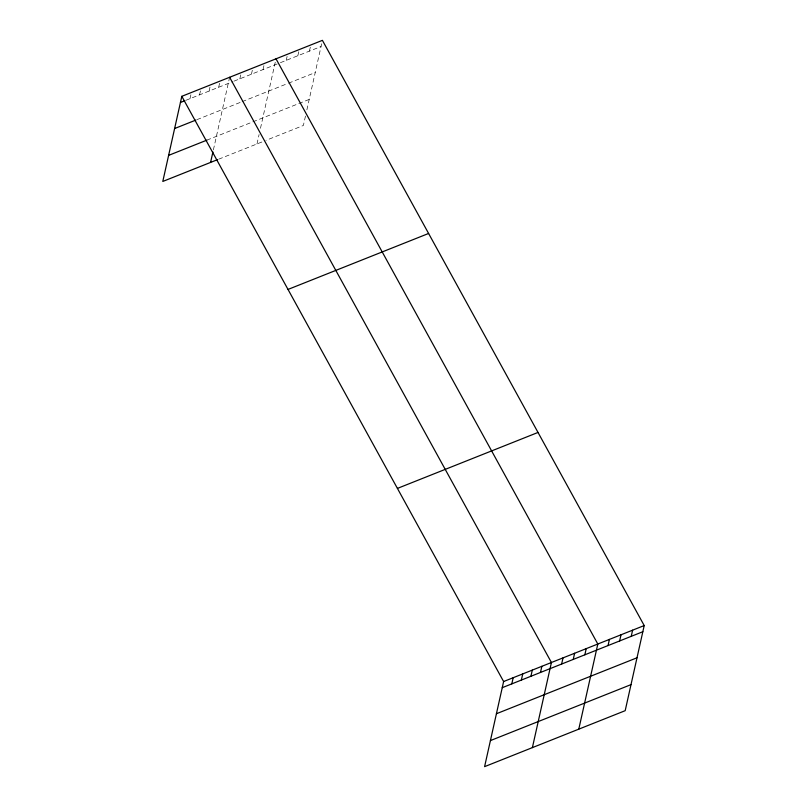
<?xml version="1.0" encoding="UTF-8"?>
<svg xmlns="http://www.w3.org/2000/svg" width="807" height="807" viewBox="0 0 807 807"><rect width="100%" height="100%" fill="white"/><g stroke="black" fill="none" stroke-linecap="round" stroke-linejoin="round"><path stroke-width="0.61" stroke-dasharray="4.04 3.03" d="M189.998 98.676L191.38 92.512M199.561 94.863L200.933 88.709M209.124 91.06L210.496 84.896M218.677 87.257L219.827 82.122M213.391 149.9L229.39 78.319M239.84 78.834L241.212 72.67M251.441 74.214L252.813 68.05M263.042 69.594L264.414 63.44M256.989 143.939L259.087 134.557M260.479 128.303L275.782 59.849M286.233 60.364L287.615 54.2M297.833 55.744L299.215 49.58M309.434 51.123L310.806 44.97M305.48 116.087L303.382 125.468L266.27 140.247M306.882 109.833L322.185 41.379M185.751 100.361L232.88 81.598M234.04 81.134L279.272 63.128M280.433 62.674L321.035 46.503M196.918 119.658L240.97 102.116M242.13 101.652L287.373 83.646M288.533 83.182L315.204 72.569M206.854 140.156L309.212 99.412M218.707 159.181L265.11 140.711"/><path stroke-width="1.21" d="M181.817 96.315L503.618 681.532L484.593 766.65L625.183 710.685L644.208 625.556L322.407 40.35L181.817 96.315L162.792 181.444L217.547 159.645M210.587 162.409L212.917 151.988M511.799 683.882L513.181 677.719M521.362 680.079L522.734 673.916M530.925 676.266L532.297 670.113M540.478 672.463L541.86 666.31M532.388 747.625L551.423 662.497L229.622 77.29M561.642 664.04L563.014 657.887M573.242 659.42L574.614 653.267M584.843 654.81L586.215 648.646M578.79 729.155L597.816 644.026L276.014 58.82M608.034 645.57L609.416 639.416M619.635 640.95L621.017 634.796M631.235 636.34L632.617 630.176M180.435 102.479L184.692 100.784M174.615 128.535L195.859 120.082M168.613 155.378L206.854 140.156M288.008 289.441L428.608 233.465M397.427 488.406L538.017 432.441M503.618 681.532L644.208 625.556M502.236 687.685L642.836 631.72M496.416 713.741L637.016 657.776M490.414 740.594L631.013 684.629"/></g></svg>
